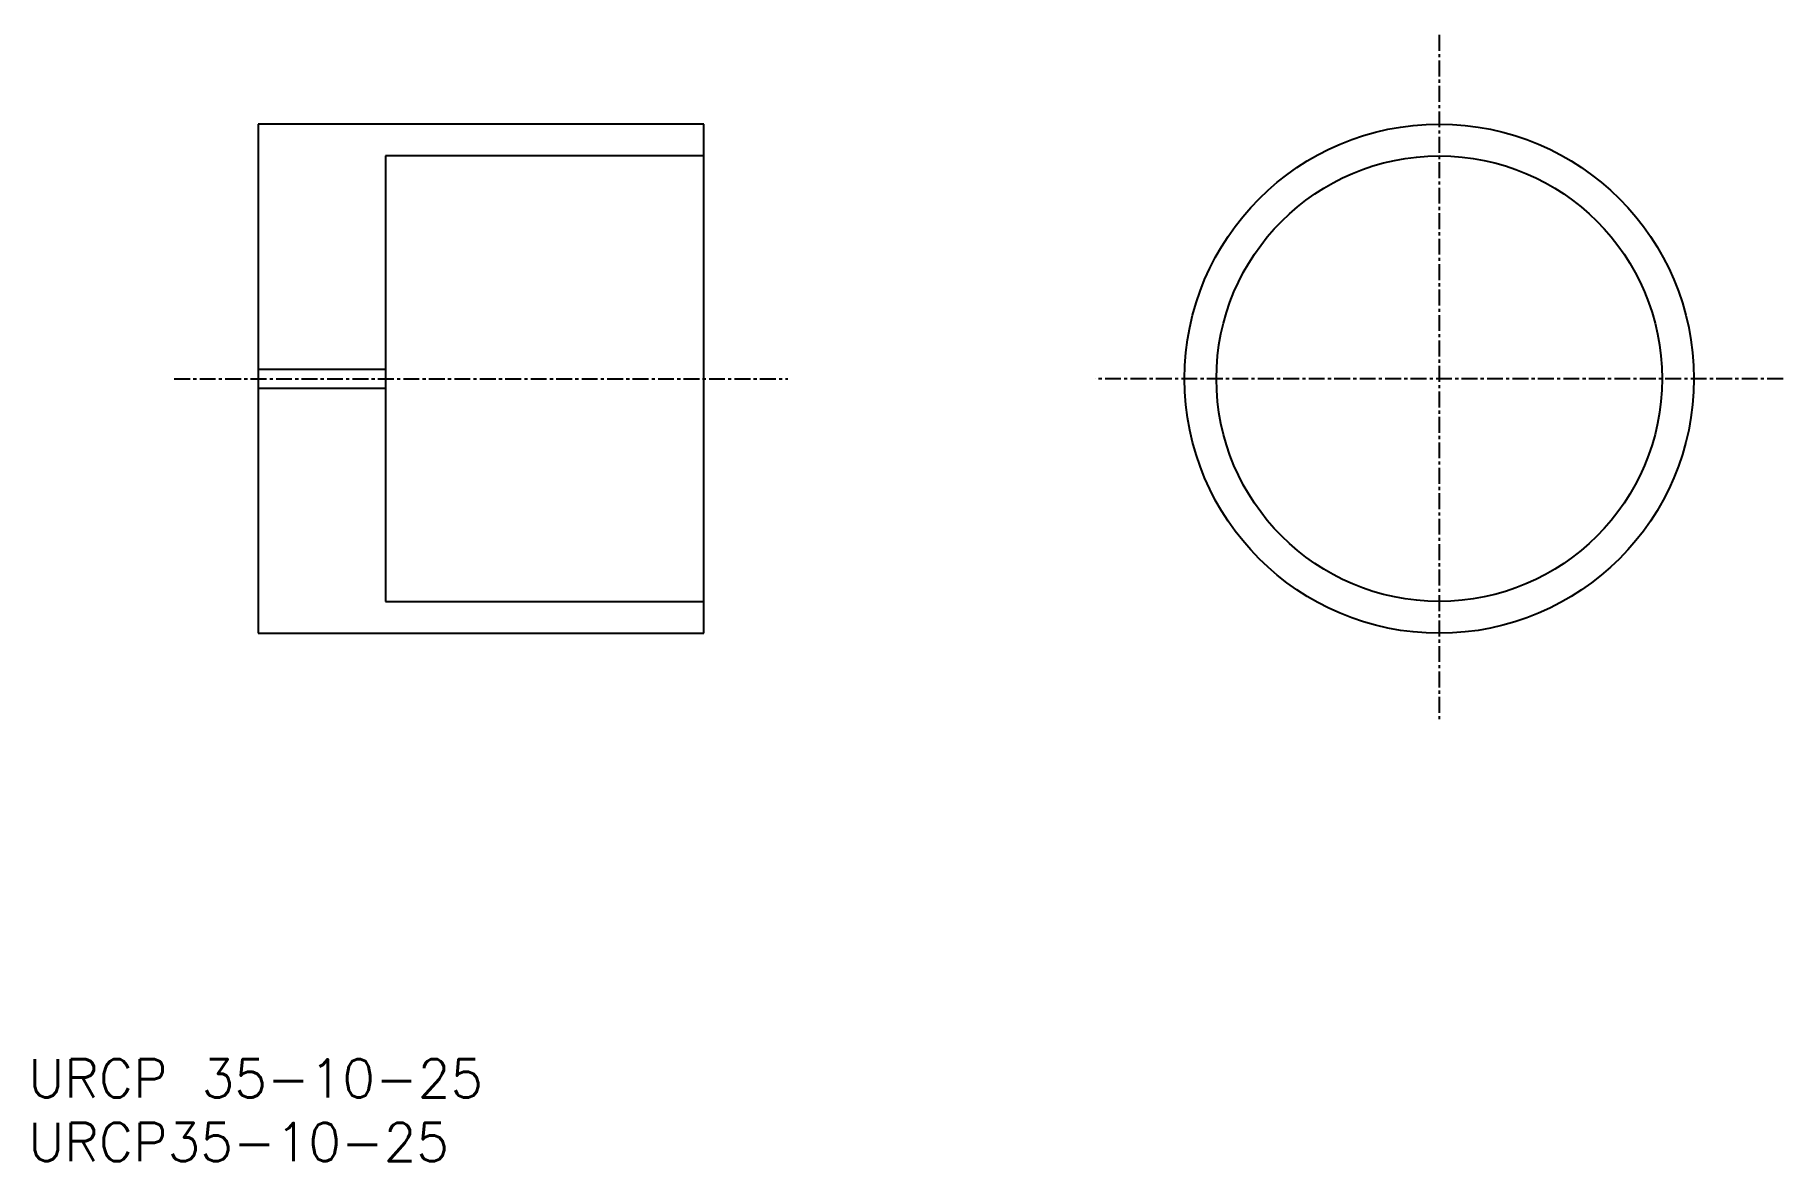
# Model space of a CAD drawing. Extents: x 1 to 138, y 0 to 88.
import ezdxf

# ---------------------------------------------------------------- set-up
doc = ezdxf.new("R2010")
doc.units = 0
doc.linetypes.add('CENTER', pattern=[2, 1.25, -0.25, 0.25, -0.25])
doc.layers.get('0').update_dxf_attribs({"linetype": 'CONTINUOUS'})
doc.layers.add('CENTER', color=1, linetype='CENTER')
doc.styles.get("Standard").update_dxf_attribs({"font": 'txt.shx'})

# ---------------------------------------------------------------- blocks, each defined once
blk = doc.blocks.new('*U6')
at = {"color": 7, "linetype": 'CONTINUOUS'}
blk.add_text('URCP35-10-25', height=3, dxfattribs=at).set_placement((0, 0))
blk = doc.blocks.new('*U7')
at = {"color": 7, "linetype": 'CONTINUOUS'}
blk.add_text('URCP 35-10-25', height=3, dxfattribs=at).set_placement((0, 5))

msp = doc.modelspace()

# ---------------------------------------------------------------- linework, layer by layer
at = {"color": 7, "linetype": 'CONTINUOUS'}
for p, q in [((18.05, 81.46), (18.05, 41.46)), ((53.05, 81.46), (18.05, 81.46)), ((53.05, 41.46), (53.05, 81.46)), ((53.05, 78.96), (28.05, 78.96)), ((28.05, 78.96), (28.05, 43.96)), ((18.05, 62.21), (28.05, 62.21)), ((18.05, 60.71), (28.05, 60.71)), ((28.05, 43.96), (53.05, 43.96)), ((18.05, 41.46), (53.05, 41.46))]:
    msp.add_line(p, q, dxfattribs=at)
for radius in [20, 17.5]:
    msp.add_circle((110.8, 61.46), radius, dxfattribs=at)
at = {"layer": 'CENTER', "color": 1, "linetype": 'CENTER'}
for p, q in [((110.8, 88.46), (110.8, 34.46)), ((11.45, 61.46), (59.65, 61.46)), ((137.8, 61.46), (83.8, 61.46))]:
    msp.add_line(p, q, dxfattribs=at)

# ---------------------------------------------------------------- block references
at = {"color": 7, "linetype": 'CONTINUOUS'}
for name in ['*U7', '*U6']:
    msp.add_blockref(name, (0, 0), dxfattribs=at)

doc.saveas('drawing.dxf')
